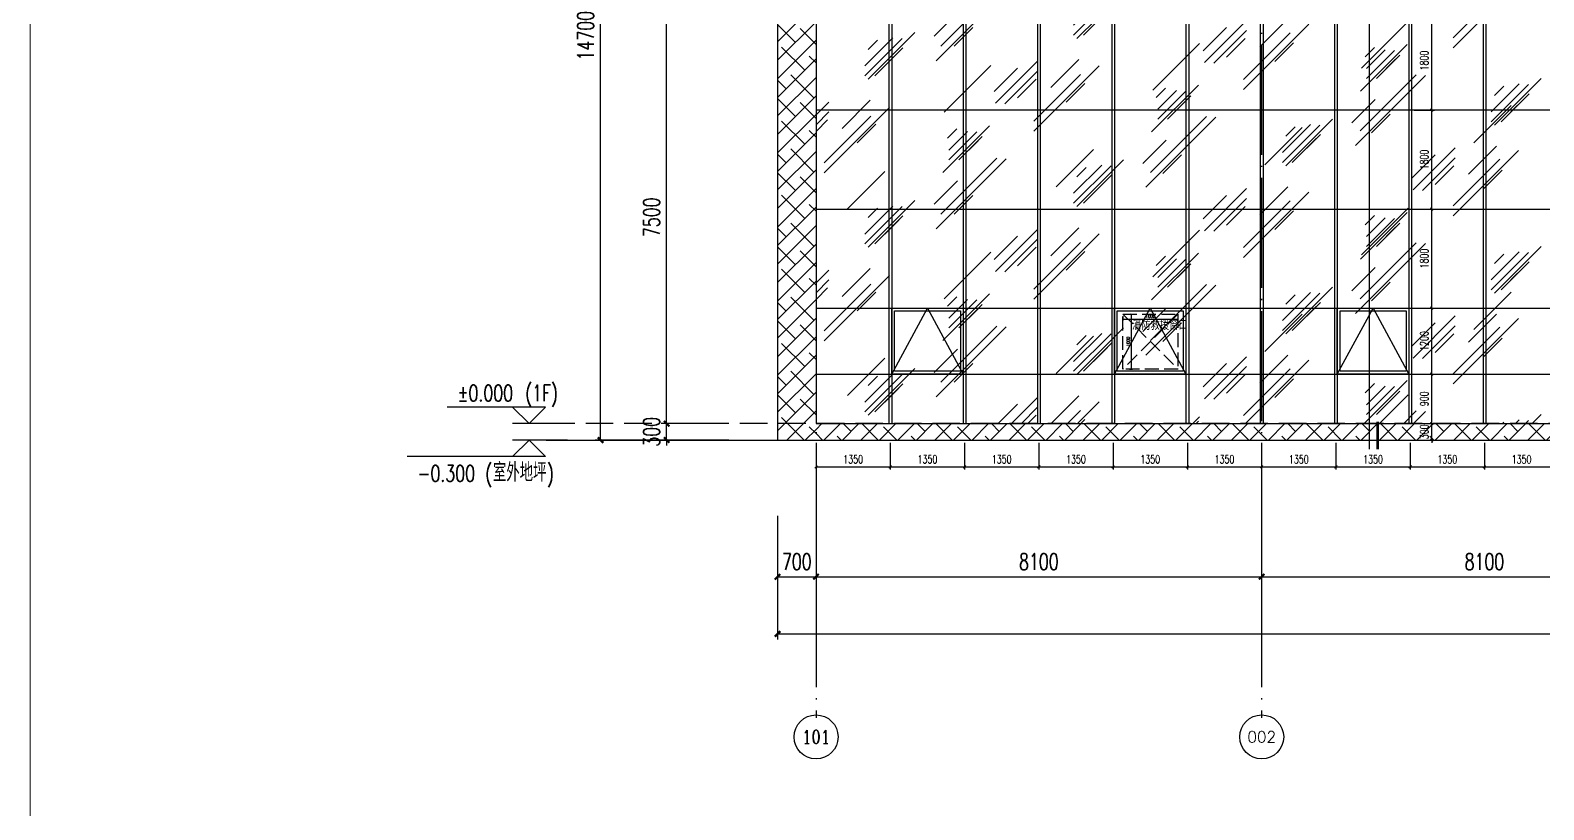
# Model space of a CAD drawing. Extents: x -4210259 to 293730, y -7499 to 868879.
# Drawn here: x -2140040 to -2112529, y 510218 to 524387 of the extents above; entities that cross this region are included whole.
import ezdxf
from ezdxf.enums import TextEntityAlignment as Align

# ---------------------------------------------------------------- set-up
doc = ezdxf.new("R2010")
doc.units = 0
doc.header["$LTSCALE"] = 1000
doc.header["$MEASUREMENT"] = 0
for name, pattern in [('__DASH', [0.35, 0.25, -0.1]), ('DASH', [0.35, 0.25, -0.1]), ('DOTE', [2.42, 2, -0.2, 0.02, -0.2])]:
    doc.linetypes.add(name, pattern=pattern)
doc.layers.get('Defpoints').update_dxf_attribs({"color": 210})
for name, color, linetype in [('A-AXIS-D', 1, 'Continuous'), ('A-AXIS-DOTE', 14, 'DOTE'), ('A-AXIS-DP', 126, 'Continuous'), ('A-AXIS-SYMB', 3, 'Continuous'), ('A-HATCH-2', 251, 'Continuous'), ('A-LIN-V', 9, 'Continuous'), ('A-SFCE', 30, 'Continuous'), ('A-WINDOW', 140, 'Continuous'), ('AS-WALL', 40, 'Continuous'), ('DIM_ELEV', 3, 'Continuous'), ('PUB_DIM', 3, 'Continuous'), ('PUB_TEXT', 7, 'Continuous'), ('建-文字', 7, 'Continuous')]:
    doc.layers.add(name, color=color, linetype=linetype)
doc.layers.add('A-WALL-HATCH', color=8, linetype='Continuous', lineweight=13)
doc.styles.add('_TCH_AXIS', font='COMPLEX', dxfattribs={"bigfont": 'GBCBIG'})
doc.styles.add('_TCH_DIM', font='SIMPLEX', dxfattribs={"bigfont": 'GBCBIG'})
doc.styles.add('_TCH_DIM_T3', font='SIMPLEX', dxfattribs={"width": 0.705882, "bigfont": 'GBCBIG'})
doc.styles.add('A-STANDARD', font='SIMPLEX', dxfattribs={"bigfont": 'GBCBIG'})
doc.dimstyles.new('_TCH_ARCH&&100', dxfattribs={"dimtxt": 297.5, "dimasz": 100, "dimexe": 100, "dimexo": 100, "dimgap": 126.25, "dimtad": 1, "dimdec": 0, "dimzin": 0, "dimdsep": 46, "dimtxsty": '_TCH_DIM_T3', "dimblk": 'ARCHTICK', "dimcen": 0.09, "dimclrt": 7, "dimazin": 2, "dimtfac": 1, "dimtdec": 0, "dimtix": 1, "dimtmove": 2, "dimatfit": 3, "dimfxl": 0, "dimtolj": 1, "dimtzin": 0, "dimarcsym": 0})
doc.dimstyles.new('_TCH_ARCH&&20', dxfattribs={"dimtxt": 59.5, "dimasz": 20, "dimexe": 20, "dimexo": 20, "dimgap": 25.25, "dimtad": 1, "dimdec": 0, "dimzin": 0, "dimdsep": 46, "dimtxsty": '_TCH_DIM_T3', "dimblk": 'ARCHTICK', "dimcen": 0.09, "dimclrt": 7, "dimazin": 2, "dimtfac": 1, "dimtdec": 0, "dimtix": 1, "dimtmove": 2, "dimatfit": 3, "dimfxl": 0, "dimtolj": 1, "dimtzin": 0, "dimarcsym": 0})
doc.dimstyles.new('_TCH_ARCH&&50', dxfattribs={"dimtxt": 148.75, "dimasz": 50, "dimexe": 50, "dimexo": 50, "dimgap": 63.125, "dimtad": 1, "dimdec": 0, "dimzin": 0, "dimdsep": 46, "dimtxsty": '_TCH_DIM_T3', "dimblk": 'ARCHTICK', "dimcen": 0.09, "dimclrt": 7, "dimazin": 2, "dimtfac": 1, "dimtdec": 0, "dimtix": 1, "dimtmove": 2, "dimatfit": 3, "dimfxl": 0, "dimtolj": 1, "dimtzin": 0, "dimarcsym": 0})
pattern_1 = [(45, (0, 0), (-168.379802, 168.379802), []), (135, (0, 0), (-505.139407, 168.379802), [595.3125, -357.1875])]

# ---------------------------------------------------------------- blocks, each defined once
blk = doc.blocks.new('34543')
at = {"layer": 'A-WINDOW'}
for p, q in [((-2029402, 531687), (-2029402, 517237)), ((-2029352, 531687), (-2029352, 517237))]:
    blk.add_line(p, q, dxfattribs=at)
blk = doc.blocks.new('w42343')
at = {"layer": 'A-WINDOW'}
blk.add_lwpolyline([(-2124382, 518137), (-2123732, 519337), (-2123082, 518137)], dxfattribs=at)
for points in [[(-2124382, 519337), (-2123082, 519337), (-2123082, 518137), (-2124382, 518137)], [(-2124332, 519287), (-2123132, 519287), (-2123132, 518187), (-2124332, 518187)]]:
    blk.add_lwpolyline(points, close=True, dxfattribs=at)
blk = doc.blocks.new('_ArchTick')
at = {"color": 0, "linetype": 'ByBlock', "const_width": 0.4}
blk.add_lwpolyline([(-0.5, -0.5), (0.5, 0.5)], dxfattribs=at)
blk = doc.blocks.new('*D1222')
at = {"layer": 'Defpoints', "color": 0}
for p in [(74222, -10680), (75222, -10680), (75222, -10754)]:
    blk.add_point(p, dxfattribs=at)
at = {"layer": 'PUB_DIM', "color": 0, "lineweight": -2}
for p, q in [((74222, -10700), (74222, -10774)), ((75222, -10700), (75222, -10774)), ((74222, -10754), (75222, -10754))]:
    blk.add_line(p, q, dxfattribs=at)
at = {"layer": 'PUB_DIM', "color": 0, "lineweight": -2, "xscale": 20, "yscale": 20, "zscale": 20, "rotation": 180}
blk.add_blockref('_ArchTick', (74222, -10754), dxfattribs=at)
at = {"layer": 'PUB_DIM', "color": 0, "lineweight": -2, "xscale": 20, "yscale": 20, "zscale": 20}
blk.add_blockref('_ArchTick', (75222, -10754), dxfattribs=at)
at = {"layer": 'PUB_DIM', "color": 7, "insert": (74722, -10699), "char_height": 59.5, "attachment_point": 5, "style": '_TCH_DIM_T3'}
blk.add_mtext('\\A1;1000', dxfattribs=at)
blk = doc.blocks.new('*D1223')
at = {"layer": 'Defpoints', "color": 0}
for p in [(74323, -10659), (74374, -10659), (74323, -11659)]:
    blk.add_point(p, dxfattribs=at)
at = {"layer": 'PUB_DIM', "color": 0, "lineweight": -2}
for p, q in [((74343, -10659), (74394, -10659)), ((74374, -11659), (74374, -10659)), ((74343, -11659), (74394, -11659))]:
    blk.add_line(p, q, dxfattribs=at)
at = {"layer": 'PUB_DIM', "color": 0, "lineweight": -2, "xscale": 20, "yscale": 20, "zscale": 20}
for p, rotation in [((74374, -10659), 90), ((74374, -11659), 270)]:
    blk.add_blockref('_ArchTick', p, dxfattribs=dict(at, rotation=rotation))
at = {"layer": 'PUB_DIM', "color": 7, "insert": (74319, -11159), "char_height": 59.5, "attachment_point": 5, "rotation": 90, "style": '_TCH_DIM_T3'}
blk.add_mtext('\\A1;1000', dxfattribs=at)
blk = doc.blocks.new('*D359')
at = {"layer": 'A-AXIS-DP', "color": 0, "lineweight": -2}
for p, q in [((-2114882, 517237), (-2114514, 517237)), ((-2114564, 517237), (-2114564, 517287)), ((-2114564, 516937), (-2114564, 517237)), ((-2114882, 516937), (-2114514, 516937)), ((-2114564, 516937), (-2114564, 516887))]:
    blk.add_line(p, q, dxfattribs=at)
at = {"layer": 'Defpoints', "color": 0}
for p in [(-2114932, 517237), (-2114564, 517237), (-2114932, 516937)]:
    blk.add_point(p, dxfattribs=at)
at = {"layer": 'A-AXIS-DP', "color": 0, "lineweight": -2, "xscale": 50, "yscale": 50, "zscale": 50}
for p, rotation in [((-2114564, 517237), 270), ((-2114564, 516937), 90)]:
    blk.add_blockref('_ArchTick', p, dxfattribs=dict(at, rotation=rotation))
at = {"layer": 'A-AXIS-DP', "color": 7, "insert": (-2114701, 517087), "char_height": 148.8, "attachment_point": 5, "rotation": 90, "style": '_TCH_DIM_T3'}
blk.add_mtext('\\A1;300', dxfattribs=at)
blk = doc.blocks.new('*D360')
at = {"layer": 'A-AXIS-DP', "color": 0, "lineweight": -2}
for p, q in [((-2114882, 518137), (-2114514, 518137)), ((-2114564, 517237), (-2114564, 518137)), ((-2114882, 517237), (-2114514, 517237))]:
    blk.add_line(p, q, dxfattribs=at)
at = {"layer": 'Defpoints', "color": 0}
for p in [(-2114932, 518137), (-2114564, 518137), (-2114932, 517237)]:
    blk.add_point(p, dxfattribs=at)
at = {"layer": 'A-AXIS-DP', "color": 0, "lineweight": -2, "xscale": 50, "yscale": 50, "zscale": 50}
for p, rotation in [((-2114564, 518137), 90), ((-2114564, 517237), 270)]:
    blk.add_blockref('_ArchTick', p, dxfattribs=dict(at, rotation=rotation))
at = {"layer": 'A-AXIS-DP', "color": 7, "insert": (-2114701, 517687), "char_height": 148.8, "attachment_point": 5, "rotation": 90, "style": '_TCH_DIM_T3'}
blk.add_mtext('\\A1;900', dxfattribs=at)
blk = doc.blocks.new('*D361')
at = {"layer": 'A-AXIS-DP', "color": 0, "lineweight": -2}
for p, q in [((-2114882, 519337), (-2114514, 519337)), ((-2114564, 518137), (-2114564, 519337)), ((-2114882, 518137), (-2114514, 518137))]:
    blk.add_line(p, q, dxfattribs=at)
at = {"layer": 'Defpoints', "color": 0}
for p in [(-2114932, 519337), (-2114564, 519337), (-2114932, 518137)]:
    blk.add_point(p, dxfattribs=at)
at = {"layer": 'A-AXIS-DP', "color": 0, "lineweight": -2, "xscale": 50, "yscale": 50, "zscale": 50}
for p, rotation in [((-2114564, 519337), 90), ((-2114564, 518137), 270)]:
    blk.add_blockref('_ArchTick', p, dxfattribs=dict(at, rotation=rotation))
at = {"layer": 'A-AXIS-DP', "color": 7, "insert": (-2114701, 518737), "char_height": 148.8, "attachment_point": 5, "rotation": 90, "style": '_TCH_DIM_T3'}
blk.add_mtext('\\A1;1200', dxfattribs=at)
blk = doc.blocks.new('*D362')
at = {"layer": 'A-AXIS-DP', "color": 0, "lineweight": -2}
for p, q in [((-2114882, 521137), (-2114514, 521137)), ((-2114564, 519337), (-2114564, 521137)), ((-2114882, 519337), (-2114514, 519337))]:
    blk.add_line(p, q, dxfattribs=at)
at = {"layer": 'Defpoints', "color": 0}
for p in [(-2114932, 521137), (-2114564, 521137), (-2114932, 519337)]:
    blk.add_point(p, dxfattribs=at)
at = {"layer": 'A-AXIS-DP', "color": 0, "lineweight": -2, "xscale": 50, "yscale": 50, "zscale": 50}
for p, rotation in [((-2114564, 521137), 90), ((-2114564, 519337), 270)]:
    blk.add_blockref('_ArchTick', p, dxfattribs=dict(at, rotation=rotation))
at = {"layer": 'A-AXIS-DP', "color": 7, "insert": (-2114701, 520237), "char_height": 148.8, "attachment_point": 5, "rotation": 90, "style": '_TCH_DIM_T3'}
blk.add_mtext('\\A1;1800', dxfattribs=at)
blk = doc.blocks.new('*D363')
at = {"layer": 'A-AXIS-DP', "color": 0, "lineweight": -2}
for p, q in [((-2114882, 522937), (-2114514, 522937)), ((-2114564, 521137), (-2114564, 522937)), ((-2114882, 521137), (-2114514, 521137))]:
    blk.add_line(p, q, dxfattribs=at)
at = {"layer": 'Defpoints', "color": 0}
for p in [(-2114932, 522937), (-2114564, 522937), (-2114932, 521137)]:
    blk.add_point(p, dxfattribs=at)
at = {"layer": 'A-AXIS-DP', "color": 0, "lineweight": -2, "xscale": 50, "yscale": 50, "zscale": 50}
for p, rotation in [((-2114564, 522937), 90), ((-2114564, 521137), 270)]:
    blk.add_blockref('_ArchTick', p, dxfattribs=dict(at, rotation=rotation))
at = {"layer": 'A-AXIS-DP', "color": 7, "insert": (-2114701, 522037), "char_height": 148.8, "attachment_point": 5, "rotation": 90, "style": '_TCH_DIM_T3'}
blk.add_mtext('\\A1;1800', dxfattribs=at)
blk = doc.blocks.new('*D364')
at = {"layer": 'A-AXIS-DP', "color": 0, "lineweight": -2}
for p, q in [((-2114882, 524737), (-2114514, 524737)), ((-2114564, 522937), (-2114564, 524737)), ((-2114882, 522937), (-2114514, 522937))]:
    blk.add_line(p, q, dxfattribs=at)
at = {"layer": 'Defpoints', "color": 0}
for p in [(-2114932, 524737), (-2114564, 524737), (-2114932, 522937)]:
    blk.add_point(p, dxfattribs=at)
at = {"layer": 'A-AXIS-DP', "color": 0, "lineweight": -2, "xscale": 50, "yscale": 50, "zscale": 50}
for p, rotation in [((-2114564, 524737), 90), ((-2114564, 522937), 270)]:
    blk.add_blockref('_ArchTick', p, dxfattribs=dict(at, rotation=rotation))
at = {"layer": 'A-AXIS-DP', "color": 7, "insert": (-2114701, 523837), "char_height": 148.8, "attachment_point": 5, "rotation": 90, "style": '_TCH_DIM_T3'}
blk.add_mtext('\\A1;1800', dxfattribs=at)
blk = doc.blocks.new('*D385')
at = {"layer": 'A-AXIS-DP', "color": 0, "lineweight": -2}
for p, q in [((-2117657, 516887), (-2117657, 516400)), ((-2116307, 516887), (-2116307, 516400)), ((-2117657, 516450), (-2116307, 516450))]:
    blk.add_line(p, q, dxfattribs=at)
at = {"layer": 'Defpoints', "color": 0}
for p in [(-2117657, 516937), (-2116307, 516937), (-2116307, 516450)]:
    blk.add_point(p, dxfattribs=at)
at = {"layer": 'A-AXIS-DP', "color": 0, "lineweight": -2, "xscale": 50, "yscale": 50, "zscale": 50, "rotation": 180}
blk.add_blockref('_ArchTick', (-2117657, 516450), dxfattribs=at)
at = {"layer": 'A-AXIS-DP', "color": 0, "lineweight": -2, "xscale": 50, "yscale": 50, "zscale": 50}
blk.add_blockref('_ArchTick', (-2116307, 516450), dxfattribs=at)
at = {"layer": 'A-AXIS-DP', "color": 7, "insert": (-2116982, 516587), "char_height": 148.8, "attachment_point": 5, "style": '_TCH_DIM_T3'}
blk.add_mtext('\\A1;1350', dxfattribs=at)
blk = doc.blocks.new('*D386')
at = {"layer": 'A-AXIS-DP', "color": 0, "lineweight": -2}
for p, q in [((-2116307, 516887), (-2116307, 516400)), ((-2114957, 516887), (-2114957, 516400)), ((-2116307, 516450), (-2114957, 516450))]:
    blk.add_line(p, q, dxfattribs=at)
at = {"layer": 'Defpoints', "color": 0}
for p in [(-2116307, 516937), (-2114957, 516937), (-2114957, 516450)]:
    blk.add_point(p, dxfattribs=at)
at = {"layer": 'A-AXIS-DP', "color": 0, "lineweight": -2, "xscale": 50, "yscale": 50, "zscale": 50, "rotation": 180}
blk.add_blockref('_ArchTick', (-2116307, 516450), dxfattribs=at)
at = {"layer": 'A-AXIS-DP', "color": 0, "lineweight": -2, "xscale": 50, "yscale": 50, "zscale": 50}
blk.add_blockref('_ArchTick', (-2114957, 516450), dxfattribs=at)
at = {"layer": 'A-AXIS-DP', "color": 7, "insert": (-2115632, 516587), "char_height": 148.8, "attachment_point": 5, "style": '_TCH_DIM_T3'}
blk.add_mtext('\\A1;1350', dxfattribs=at)
blk = doc.blocks.new('*D387')
at = {"layer": 'A-AXIS-DP', "color": 0, "lineweight": -2}
for p, q in [((-2114957, 516887), (-2114957, 516400)), ((-2113607, 516887), (-2113607, 516400)), ((-2114957, 516450), (-2113607, 516450))]:
    blk.add_line(p, q, dxfattribs=at)
at = {"layer": 'Defpoints', "color": 0}
for p in [(-2114957, 516937), (-2113607, 516937), (-2113607, 516450)]:
    blk.add_point(p, dxfattribs=at)
at = {"layer": 'A-AXIS-DP', "color": 0, "lineweight": -2, "xscale": 50, "yscale": 50, "zscale": 50, "rotation": 180}
blk.add_blockref('_ArchTick', (-2114957, 516450), dxfattribs=at)
at = {"layer": 'A-AXIS-DP', "color": 0, "lineweight": -2, "xscale": 50, "yscale": 50, "zscale": 50}
blk.add_blockref('_ArchTick', (-2113607, 516450), dxfattribs=at)
at = {"layer": 'A-AXIS-DP', "color": 7, "insert": (-2114282, 516587), "char_height": 148.8, "attachment_point": 5, "style": '_TCH_DIM_T3'}
blk.add_mtext('\\A1;1350', dxfattribs=at)
blk = doc.blocks.new('*D388')
at = {"layer": 'A-AXIS-DP', "color": 0, "lineweight": -2}
for p, q in [((-2113607, 516887), (-2113607, 516400)), ((-2112257, 516887), (-2112257, 516400)), ((-2113607, 516450), (-2112257, 516450))]:
    blk.add_line(p, q, dxfattribs=at)
at = {"layer": 'Defpoints', "color": 0}
for p in [(-2113607, 516937), (-2112257, 516937), (-2112257, 516450)]:
    blk.add_point(p, dxfattribs=at)
at = {"layer": 'A-AXIS-DP', "color": 0, "lineweight": -2, "xscale": 50, "yscale": 50, "zscale": 50, "rotation": 180}
blk.add_blockref('_ArchTick', (-2113607, 516450), dxfattribs=at)
at = {"layer": 'A-AXIS-DP', "color": 0, "lineweight": -2, "xscale": 50, "yscale": 50, "zscale": 50}
blk.add_blockref('_ArchTick', (-2112257, 516450), dxfattribs=at)
at = {"layer": 'A-AXIS-DP', "color": 7, "insert": (-2112932, 516587), "char_height": 148.8, "attachment_point": 5, "style": '_TCH_DIM_T3'}
blk.add_mtext('\\A1;1350', dxfattribs=at)
blk = doc.blocks.new('*D391')
at = {"layer": 'A-AXIS-DP', "color": 0, "lineweight": -2}
for p, q in [((-2125757, 516887), (-2125757, 516400)), ((-2124407, 516887), (-2124407, 516400)), ((-2125757, 516450), (-2124407, 516450))]:
    blk.add_line(p, q, dxfattribs=at)
at = {"layer": 'Defpoints', "color": 0}
for p in [(-2125757, 516937), (-2124407, 516937), (-2124407, 516450)]:
    blk.add_point(p, dxfattribs=at)
at = {"layer": 'A-AXIS-DP', "color": 0, "lineweight": -2, "xscale": 50, "yscale": 50, "zscale": 50, "rotation": 180}
blk.add_blockref('_ArchTick', (-2125757, 516450), dxfattribs=at)
at = {"layer": 'A-AXIS-DP', "color": 0, "lineweight": -2, "xscale": 50, "yscale": 50, "zscale": 50}
blk.add_blockref('_ArchTick', (-2124407, 516450), dxfattribs=at)
at = {"layer": 'A-AXIS-DP', "color": 7, "insert": (-2125082, 516588), "char_height": 148.8, "attachment_point": 5, "style": '_TCH_DIM_T3'}
blk.add_mtext('\\A1;1350', dxfattribs=at)
blk = doc.blocks.new('*D392')
at = {"layer": 'A-AXIS-DP', "color": 0, "lineweight": -2}
for p, q in [((-2124407, 516887), (-2124407, 516400)), ((-2123057, 516887), (-2123057, 516400)), ((-2124407, 516450), (-2123057, 516450))]:
    blk.add_line(p, q, dxfattribs=at)
at = {"layer": 'Defpoints', "color": 0}
for p in [(-2124407, 516937), (-2123057, 516937), (-2123057, 516450)]:
    blk.add_point(p, dxfattribs=at)
at = {"layer": 'A-AXIS-DP', "color": 0, "lineweight": -2, "xscale": 50, "yscale": 50, "zscale": 50, "rotation": 180}
blk.add_blockref('_ArchTick', (-2124407, 516450), dxfattribs=at)
at = {"layer": 'A-AXIS-DP', "color": 0, "lineweight": -2, "xscale": 50, "yscale": 50, "zscale": 50}
blk.add_blockref('_ArchTick', (-2123057, 516450), dxfattribs=at)
at = {"layer": 'A-AXIS-DP', "color": 7, "insert": (-2123732, 516588), "char_height": 148.8, "attachment_point": 5, "style": '_TCH_DIM_T3'}
blk.add_mtext('\\A1;1350', dxfattribs=at)
blk = doc.blocks.new('*D393')
at = {"layer": 'A-AXIS-DP', "color": 0, "lineweight": -2}
for p, q in [((-2123057, 516887), (-2123057, 516400)), ((-2121707, 516887), (-2121707, 516400)), ((-2123057, 516450), (-2121707, 516450))]:
    blk.add_line(p, q, dxfattribs=at)
at = {"layer": 'Defpoints', "color": 0}
for p in [(-2123057, 516937), (-2121707, 516937), (-2121707, 516450)]:
    blk.add_point(p, dxfattribs=at)
at = {"layer": 'A-AXIS-DP', "color": 0, "lineweight": -2, "xscale": 50, "yscale": 50, "zscale": 50, "rotation": 180}
blk.add_blockref('_ArchTick', (-2123057, 516450), dxfattribs=at)
at = {"layer": 'A-AXIS-DP', "color": 0, "lineweight": -2, "xscale": 50, "yscale": 50, "zscale": 50}
blk.add_blockref('_ArchTick', (-2121707, 516450), dxfattribs=at)
at = {"layer": 'A-AXIS-DP', "color": 7, "insert": (-2122382, 516588), "char_height": 148.8, "attachment_point": 5, "style": '_TCH_DIM_T3'}
blk.add_mtext('\\A1;1350', dxfattribs=at)
blk = doc.blocks.new('*D394')
at = {"layer": 'A-AXIS-DP', "color": 0, "lineweight": -2}
for p, q in [((-2121707, 516887), (-2121707, 516400)), ((-2120357, 516887), (-2120357, 516400)), ((-2121707, 516450), (-2120357, 516450))]:
    blk.add_line(p, q, dxfattribs=at)
at = {"layer": 'Defpoints', "color": 0}
for p in [(-2121707, 516937), (-2120357, 516937), (-2120357, 516450)]:
    blk.add_point(p, dxfattribs=at)
at = {"layer": 'A-AXIS-DP', "color": 0, "lineweight": -2, "xscale": 50, "yscale": 50, "zscale": 50, "rotation": 180}
blk.add_blockref('_ArchTick', (-2121707, 516450), dxfattribs=at)
at = {"layer": 'A-AXIS-DP', "color": 0, "lineweight": -2, "xscale": 50, "yscale": 50, "zscale": 50}
blk.add_blockref('_ArchTick', (-2120357, 516450), dxfattribs=at)
at = {"layer": 'A-AXIS-DP', "color": 7, "insert": (-2121032, 516588), "char_height": 148.8, "attachment_point": 5, "style": '_TCH_DIM_T3'}
blk.add_mtext('\\A1;1350', dxfattribs=at)
blk = doc.blocks.new('*D395')
at = {"layer": 'A-AXIS-DP', "color": 0, "lineweight": -2}
for p, q in [((-2120357, 516887), (-2120357, 516400)), ((-2119007, 516887), (-2119007, 516400)), ((-2120357, 516450), (-2119007, 516450))]:
    blk.add_line(p, q, dxfattribs=at)
at = {"layer": 'Defpoints', "color": 0}
for p in [(-2120357, 516937), (-2119007, 516937), (-2119007, 516450)]:
    blk.add_point(p, dxfattribs=at)
at = {"layer": 'A-AXIS-DP', "color": 0, "lineweight": -2, "xscale": 50, "yscale": 50, "zscale": 50, "rotation": 180}
blk.add_blockref('_ArchTick', (-2120357, 516450), dxfattribs=at)
at = {"layer": 'A-AXIS-DP', "color": 0, "lineweight": -2, "xscale": 50, "yscale": 50, "zscale": 50}
blk.add_blockref('_ArchTick', (-2119007, 516450), dxfattribs=at)
at = {"layer": 'A-AXIS-DP', "color": 7, "insert": (-2119682, 516588), "char_height": 148.8, "attachment_point": 5, "style": '_TCH_DIM_T3'}
blk.add_mtext('\\A1;1350', dxfattribs=at)
blk = doc.blocks.new('*D396')
at = {"layer": 'A-AXIS-DP', "color": 0, "lineweight": -2}
for p, q in [((-2119007, 516887), (-2119007, 516400)), ((-2117657, 516887), (-2117657, 516400)), ((-2119007, 516450), (-2117657, 516450))]:
    blk.add_line(p, q, dxfattribs=at)
at = {"layer": 'Defpoints', "color": 0}
for p in [(-2119007, 516937), (-2117657, 516937), (-2117657, 516450)]:
    blk.add_point(p, dxfattribs=at)
at = {"layer": 'A-AXIS-DP', "color": 0, "lineweight": -2, "xscale": 50, "yscale": 50, "zscale": 50, "rotation": 180}
blk.add_blockref('_ArchTick', (-2119007, 516450), dxfattribs=at)
at = {"layer": 'A-AXIS-DP', "color": 0, "lineweight": -2, "xscale": 50, "yscale": 50, "zscale": 50}
blk.add_blockref('_ArchTick', (-2117657, 516450), dxfattribs=at)
at = {"layer": 'A-AXIS-DP', "color": 7, "insert": (-2118332, 516588), "char_height": 148.8, "attachment_point": 5, "style": '_TCH_DIM_T3'}
blk.add_mtext('\\A1;1350', dxfattribs=at)
blk = doc.blocks.new('*D820')
at = {"layer": 'A-AXIS-D', "color": 0, "lineweight": -2}
for p, q in [((-2126457, 515560), (-2126457, 514353)), ((-2125757, 515560), (-2125757, 514353)), ((-2126457, 514453), (-2125757, 514453))]:
    blk.add_line(p, q, dxfattribs=at)
at = {"layer": 'Defpoints', "color": 0}
for p in [(-2126457, 515660), (-2125757, 515660), (-2125757, 514453)]:
    blk.add_point(p, dxfattribs=at)
at = {"layer": 'A-AXIS-D', "color": 0, "lineweight": -2, "xscale": 100, "yscale": 100, "zscale": 100, "rotation": 180}
blk.add_blockref('_ArchTick', (-2126457, 514453), dxfattribs=at)
at = {"layer": 'A-AXIS-D', "color": 0, "lineweight": -2, "xscale": 100, "yscale": 100, "zscale": 100}
blk.add_blockref('_ArchTick', (-2125757, 514453), dxfattribs=at)
at = {"layer": 'A-AXIS-D', "color": 7, "insert": (-2126107, 514728), "char_height": 297.5, "attachment_point": 5, "style": '_TCH_DIM_T3'}
blk.add_mtext('\\A1;700', dxfattribs=at)
blk = doc.blocks.new('*D821')
at = {"layer": 'A-AXIS-D', "color": 0, "lineweight": -2}
for p, q in [((-2125757, 515560), (-2125757, 514353)), ((-2117657, 515560), (-2117657, 514353)), ((-2125757, 514453), (-2117657, 514453))]:
    blk.add_line(p, q, dxfattribs=at)
at = {"layer": 'Defpoints', "color": 0}
for p in [(-2125757, 515660), (-2117657, 515660), (-2117657, 514453)]:
    blk.add_point(p, dxfattribs=at)
at = {"layer": 'A-AXIS-D', "color": 0, "lineweight": -2, "xscale": 100, "yscale": 100, "zscale": 100, "rotation": 180}
blk.add_blockref('_ArchTick', (-2125757, 514453), dxfattribs=at)
at = {"layer": 'A-AXIS-D', "color": 0, "lineweight": -2, "xscale": 100, "yscale": 100, "zscale": 100}
blk.add_blockref('_ArchTick', (-2117657, 514453), dxfattribs=at)
at = {"layer": 'A-AXIS-D', "color": 7, "insert": (-2121707, 514728), "char_height": 297.5, "attachment_point": 5, "style": '_TCH_DIM_T3'}
blk.add_mtext('\\A1;8100', dxfattribs=at)
blk = doc.blocks.new('*D822')
at = {"layer": 'A-AXIS-D', "color": 0, "lineweight": -2}
for p, q in [((-2117657, 515560), (-2117657, 514353)), ((-2109557, 515560), (-2109557, 514353)), ((-2117657, 514453), (-2109557, 514453))]:
    blk.add_line(p, q, dxfattribs=at)
at = {"layer": 'Defpoints', "color": 0}
for p in [(-2117657, 515660), (-2109557, 515660), (-2109557, 514453)]:
    blk.add_point(p, dxfattribs=at)
at = {"layer": 'A-AXIS-D', "color": 0, "lineweight": -2, "xscale": 100, "yscale": 100, "zscale": 100, "rotation": 180}
blk.add_blockref('_ArchTick', (-2117657, 514453), dxfattribs=at)
at = {"layer": 'A-AXIS-D', "color": 0, "lineweight": -2, "xscale": 100, "yscale": 100, "zscale": 100}
blk.add_blockref('_ArchTick', (-2109557, 514453), dxfattribs=at)
at = {"layer": 'A-AXIS-D', "color": 7, "insert": (-2113607, 514728), "char_height": 297.5, "attachment_point": 5, "style": '_TCH_DIM_T3'}
blk.add_mtext('\\A1;8100', dxfattribs=at)
blk = doc.blocks.new('*D833')
at = {"layer": 'A-AXIS-D', "color": 0, "lineweight": -2}
for p, q in [((-2128439, 531637), (-2129772, 531637)), ((-2129672, 516937), (-2129672, 531637)), ((-2128439, 516937), (-2129772, 516937))]:
    blk.add_line(p, q, dxfattribs=at)
at = {"layer": 'Defpoints', "color": 0}
for p in [(-2129672, 531637), (-2128339, 531637), (-2128339, 516937)]:
    blk.add_point(p, dxfattribs=at)
at = {"layer": 'A-AXIS-D', "color": 0, "lineweight": -2, "xscale": 100, "yscale": 100, "zscale": 100}
for p, rotation in [((-2129672, 531637), 90), ((-2129672, 516937), 270)]:
    blk.add_blockref('_ArchTick', p, dxfattribs=dict(at, rotation=rotation))
at = {"layer": 'A-AXIS-D', "color": 7, "insert": (-2129947, 524287), "char_height": 297.5, "attachment_point": 5, "rotation": 90, "style": '_TCH_DIM_T3'}
blk.add_mtext('\\A1;14700', dxfattribs=at)
blk = doc.blocks.new('*D834')
at = {"layer": 'A-AXIS-D', "color": 0, "lineweight": -2}
for p, q in [((-2127339, 517237), (-2128572, 517237)), ((-2128472, 517237), (-2128472, 517337)), ((-2128472, 516937), (-2128472, 517237)), ((-2127339, 516937), (-2128572, 516937)), ((-2128472, 516937), (-2128472, 516837))]:
    blk.add_line(p, q, dxfattribs=at)
at = {"layer": 'Defpoints', "color": 0}
for p in [(-2128472, 517237), (-2127239, 517237), (-2127239, 516937)]:
    blk.add_point(p, dxfattribs=at)
at = {"layer": 'A-AXIS-D', "color": 0, "lineweight": -2, "xscale": 100, "yscale": 100, "zscale": 100}
for p, rotation in [((-2128472, 517237), 270), ((-2128472, 516937), 90)]:
    blk.add_blockref('_ArchTick', p, dxfattribs=dict(at, rotation=rotation))
at = {"layer": 'A-AXIS-D', "color": 7, "insert": (-2128747, 517087), "char_height": 297.5, "attachment_point": 5, "rotation": 90, "style": '_TCH_DIM_T3'}
blk.add_mtext('\\A1;300', dxfattribs=at)
blk = doc.blocks.new('*D835')
at = {"layer": 'A-AXIS-D', "color": 0, "lineweight": -2}
for p, q in [((-2127339, 524737), (-2128572, 524737)), ((-2128472, 517237), (-2128472, 524737)), ((-2127339, 517237), (-2128572, 517237))]:
    blk.add_line(p, q, dxfattribs=at)
at = {"layer": 'Defpoints', "color": 0}
for p in [(-2128472, 524737), (-2127239, 524737), (-2127239, 517237)]:
    blk.add_point(p, dxfattribs=at)
at = {"layer": 'A-AXIS-D', "color": 0, "lineweight": -2, "xscale": 100, "yscale": 100, "zscale": 100}
for p, rotation in [((-2128472, 524737), 90), ((-2128472, 517237), 270)]:
    blk.add_blockref('_ArchTick', p, dxfattribs=dict(at, rotation=rotation))
at = {"layer": 'A-AXIS-D', "color": 7, "insert": (-2128747, 520987), "char_height": 297.5, "attachment_point": 5, "rotation": 90, "style": '_TCH_DIM_T3'}
blk.add_mtext('\\A1;7500', dxfattribs=at)
blk = doc.blocks.new('*D1144')
at = {"layer": 'A-AXIS-D', "color": 0, "lineweight": -2}
for p, q in [((-2126457, 515146), (-2126457, 513313)), ((-2035057, 515146), (-2035057, 513313)), ((-2126457, 513413), (-2035057, 513413))]:
    blk.add_line(p, q, dxfattribs=at)
at = {"layer": 'Defpoints', "color": 0}
for p in [(-2126457, 515246), (-2035057, 515246), (-2035057, 513413)]:
    blk.add_point(p, dxfattribs=at)
at = {"layer": 'A-AXIS-D', "color": 0, "lineweight": -2, "xscale": 100, "yscale": 100, "zscale": 100, "rotation": 180}
blk.add_blockref('_ArchTick', (-2126457, 513413), dxfattribs=at)
at = {"layer": 'A-AXIS-D', "color": 0, "lineweight": -2, "xscale": 100, "yscale": 100, "zscale": 100}
blk.add_blockref('_ArchTick', (-2035057, 513413), dxfattribs=at)
at = {"layer": 'A-AXIS-D', "color": 7, "insert": (-2080757, 513688), "char_height": 297.5, "attachment_point": 5, "style": '_TCH_DIM_T3'}
blk.add_mtext('\\A1;91400', dxfattribs=at)
blk = doc.blocks.new('紧急救援窗口')
at = {"layer": 'A-LIN-V', "color": 1, "linetype": 'DASH'}
blk.add_lwpolyline([(74221.8, -10659.1), (75221.8, -10659.1), (75221.8, -11659.1), (74221.8, -11659.1)], close=True, dxfattribs=at)
for points in [[(74221.8, -10659.1), (75221.8, -11659.1)], [(75221.8, -10659.1), (74221.8, -11659.1)]]:
    blk.add_lwpolyline(points, dxfattribs=at)
at = {"layer": '建-文字', "style": 'A-STANDARD'}
blk.add_text('消防救援窗口', height=168.79, dxfattribs=at).set_placement((74385.5, -10947.8))
at = {"layer": 'PUB_DIM'}
for p1, p2, distance, picture, middle in [((74221.8, -10680.5), (75221.8, -10680.5), -73.3, '*D1222', (74721.8, -10698.8)), ((74323, -11659.1), (74323, -10659.1), -51.4, '*D1223', (74319.4, -11159.1))]:
    dim = blk.add_aligned_dim(p1=p1, p2=p2, distance=distance, dimstyle='_TCH_ARCH&&20', dxfattribs=at)
    dim.commit()
    dim.dimension.update_dxf_attribs({"geometry": picture, "text_midpoint": middle})

msp = doc.modelspace()

# ---------------------------------------------------------------- hatches: boundary and pattern name
at = {"layer": 'A-HATCH-2'}
h = msp.add_hatch(dxfattribs=at)
h.set_pattern_fill('ANSI38', color=256, scale=150)
h.set_pattern_definition(pattern_1)
h.paths.add_polyline_path([(-2125756.9, 516937.5), (-2126456.9, 516937.5), (-2126456.9, 531687.5), (-2125756.9, 531687.5)])
h = msp.add_hatch(dxfattribs=at)
h.set_pattern_fill('ANSI38', color=256, scale=150)
h.set_pattern_definition(pattern_1)
h.paths.add_polyline_path([(-2125756.9, 517237.5), (-2093356.9, 517237.5), (-2093356.9, 516937.5), (-2125756.9, 516937.5)])
at = {"layer": 'A-WALL-HATCH'}
h = msp.add_hatch(dxfattribs=at)
h.set_pattern_fill('玻璃2', color=256, scale=200)
h.set_pattern_definition([(45, (240, 120), (0, 3054.7013), [1200, -720, 1200, -720, 480, -1046.5631]), (45, (180, 180), (0, 3054.7013), [960, -1200, 720, -720, 840, -926.5631]), (45, (180, 360), (0, 3054.7013), [720, -1440, 480, -720, 1080, -926.5631]), (45, (360, 180), (0, 3054.7013), [720, -1440, 600, -2606.563]), (45, (540, 360), (0, 3054.7013), [360, -1800, 240, -2966.563]), (45, (240, 660), (0, 3054.7013), [240, -1800, 240, -960, 600, -1526.5631]), (45, (1320, 480), (0, 3054.7013), [1200, -1800, 1440, -950.5631]), (45, (1320, 300), (0, 3054.7013), [1680, -1200, 1800, -710.5631]), (45, (1620, 540), (0, -3394.1125), [1200, -1680, 960, -1526.563]), (45, (1440, 900), (0, 3054.7013), [600, -2400, 720, -1646.5631]), (45, (1800, 720), (0, 3054.7013), [480, -2400, 480, -2006.563])])
h.paths.add_polyline_path([(-2125756.9, 517237.5), (-2093356.9, 517237.5), (-2093356.9, 531687.5), (-2125756.9, 531687.5)])

# ---------------------------------------------------------------- linework, layer by layer
at = {"layer": 'A-AXIS-D'}
for centre in [(-2125755.8, 511541.7), (-2117655.8, 511541.7)]:
    msp.add_circle(centre, 400, dxfattribs=at)
at = {"layer": 'A-AXIS-DOTE'}
for p, q in [((-2125756.9, 536222.8), (-2125756.9, 511887.5)), ((-2117656.9, 536222.8), (-2117656.9, 511887.5))]:
    msp.add_line(p, q, dxfattribs=at)
at = {"layer": 'A-AXIS-DOTE', "linetype": '__DASH', "ltscale": 2}
msp.add_line((-2028641.9, 517237.5), (-2131130, 517237.5), dxfattribs=at)
at = {"layer": 'A-AXIS-SYMB', "color": 1}
msp.add_line((-2115697, 516770), (-2115697, 537800), dxfattribs=at)
at = {"layer": 'A-AXIS-SYMB', "color": 1, "const_width": 50}
msp.add_lwpolyline([(-2115547, 516770), (-2115547, 517270)], dxfattribs=at)
at = {"layer": 'A-HATCH-2'}
for p, q in [((-2125756.9, 522937.5), (-2093356.9, 522937.5)), ((-2125756.9, 521137.5), (-2093356.9, 521137.5)), ((-2125756.9, 519337.5), (-2093356.9, 519337.5)), ((-2125756.9, 518137.5), (-2093356.9, 518137.5)), ((-2125756.9, 517237.5), (-2093356.9, 517237.5))]:
    msp.add_line(p, q, dxfattribs=at)
at = {"layer": 'A-LIN-V'}
for p, q in [((-2126456.9, 531737.5), (-2126456.9, 516937.5)), ((-2125756.9, 531687.5), (-2125756.9, 517237.5)), ((-2125756.9, 517237.5), (-2093356.9, 517237.5))]:
    msp.add_line(p, q, dxfattribs=at)
at = {"layer": 'A-WALL-HATCH'}
msp.add_lwpolyline([(-2140040, 382140), (-1496350, 382140), (-1496350, 751730), (-2140040, 751730)], close=True, dxfattribs=at)
at = {"layer": 'AS-WALL'}
msp.add_line((-2130660, 516937.5), (-2027960, 516937.5), dxfattribs=at)
at = {"layer": 'DIM_ELEV'}
for p, q in [((-2130673.9, 517537.5), (-2132461.9, 517537.5)), ((-2130973.9, 517237.5), (-2131273.9, 517537.5)), ((-2130973.9, 517237.5), (-2130673.9, 517537.5)), ((-2130273.9, 517237.5), (-2131273.9, 517237.5)), ((-2130973.9, 516937.5), (-2131273.9, 516637.5)), ((-2130273.9, 516937.5), (-2131273.9, 516937.5)), ((-2130973.9, 516937.5), (-2130673.9, 516637.5)), ((-2130673.9, 516637.5), (-2133190, 516637.5))]:
    msp.add_line(p, q, dxfattribs=at)

# ---------------------------------------------------------------- block references
at = {"layer": 'A-LIN-V'}
for p in [(-95030, 0), (-93680, 0), (-92330, 0), (-90980, 0), (-89630, 0), (-88280, 0), (-86930, 0), (-85580, 0), (-84230, 0)]:
    msp.add_blockref('34543', p, dxfattribs=at)
at = {"layer": 'A-SFCE'}
msp.add_blockref('紧急救援窗口', (-2194399.5, 529887.8), dxfattribs=at)
at = {"layer": 'A-WALL-HATCH'}
for p in [(0, 0), (4050, 0), (8100, 0)]:
    msp.add_blockref('w42343', p, dxfattribs=at)

# ---------------------------------------------------------------- texts
at = {"layer": 'PUB_TEXT', "style": '_TCH_DIM', "width": 0.705882}
for s, p in [('%%P0.000', (-2132271.9, 517642.5)), ('(1F)', (-2131041.9, 517642.5)), ('-0.300', (-2133000, 516182.5)), ('(', (-2131770, 516182.5)), (')', (-2130647, 516182.5))]:
    msp.add_text(s, height=297.5, dxfattribs=at).set_placement(p)
at = {"layer": 'PUB_TEXT', "style": '_TCH_DIM'}
msp.add_text('室外地坪', height=337.59, dxfattribs=at).set_placement((-2131630, 516182.5))
at = {"layer": 'PUB_TEXT', "style": '_TCH_AXIS'}
for s, height, p, p2 in [('101', 241.21, (-2126008.5, 511421.1), (-2125503.1, 511421.1)), ('002', 202.97, (-2117916.8, 511440.2), (-2117394.8, 511440.2))]:
    msp.add_text(s, height=height, dxfattribs=at).set_placement(p, p2, align=Align.FIT)

# ---------------------------------------------------------------- dimensions: what is measured, and where the dimension line sits
at = {"layer": 'A-AXIS-D'}
for p1, p2, distance, picture, middle in [((-2128338.9, 516937.5), (-2128338.9, 531637.5), 1333.3, '*D833', (-2129947.3, 524287.5)), ((-2127238.9, 517237.5), (-2127238.9, 524737.5), 1233.3, '*D835', (-2128747.3, 520987.5)), ((-2127238.9, 516937.5), (-2127238.9, 517237.5), 1233.3, '*D834', (-2128747.3, 517087.5))]:
    dim = msp.add_aligned_dim(p1=p1, p2=p2, distance=distance, dimstyle='_TCH_ARCH&&100', dxfattribs=at)
    dim.commit()
    dim.dimension.update_dxf_attribs({"geometry": picture, "text_midpoint": middle})
for base, p1, p2, picture, middle in [((-2125756.9, 514453.4), (-2126456.9, 515660), (-2125756.9, 515660), '*D820', (-2126106.9, 514728.4)), ((-2117656.9, 514453.4), (-2125756.9, 515660), (-2117656.9, 515660), '*D821', (-2121706.9, 514728.4)), ((-2109556.9, 514453.4), (-2117656.9, 515660), (-2109556.9, 515660), '*D822', (-2113606.9, 514728.4)), ((-2035056.9, 513413.4), (-2126456.9, 515246.1), (-2035056.9, 515246.1), '*D1144', (-2080756.9, 513688.4))]:
    dim = msp.add_linear_dim(base=base, p1=p1, p2=p2, angle=0, dimstyle='_TCH_ARCH&&100', override={"dimgap": 0}, dxfattribs=at)
    dim.commit()
    dim.dimension.update_dxf_attribs({"geometry": picture, "text_midpoint": middle, "dimtype": 129})
at = {"layer": 'A-AXIS-DP'}
for p1, p2, distance, picture, middle in [((-2114931.9, 522937.5), (-2114931.9, 524737.5), -368, '*D364', (-2114701.4, 523837.5)), ((-2114931.9, 521137.5), (-2114931.9, 522937.5), -368, '*D363', (-2114701.4, 522037.5)), ((-2114931.9, 519337.5), (-2114931.9, 521137.5), -368, '*D362', (-2114701.4, 520237.5)), ((-2114931.9, 518137.5), (-2114931.9, 519337.5), -368, '*D361', (-2114701.4, 518737.5)), ((-2114931.9, 517237.5), (-2114931.9, 518137.5), -368, '*D360', (-2114701.4, 517687.5)), ((-2114931.9, 516937.5), (-2114931.9, 517237.5), -368, '*D359', (-2114701.4, 517087.5)), ((-2125756.9, 516937.5), (-2124406.9, 516937.5), -487.5, '*D391', (-2125081.9, 516587.5)), ((-2124406.9, 516937.5), (-2123056.9, 516937.5), -487.5, '*D392', (-2123731.9, 516587.5)), ((-2123056.9, 516937.5), (-2121706.9, 516937.5), -487.5, '*D393', (-2122381.9, 516587.5)), ((-2121706.9, 516937.5), (-2120356.9, 516937.5), -487.5, '*D394', (-2121031.9, 516587.5)), ((-2120356.9, 516937.5), (-2119006.9, 516937.5), -487.5, '*D395', (-2119681.9, 516587.5)), ((-2119006.9, 516937.5), (-2117656.9, 516937.5), -487.5, '*D396', (-2118331.9, 516587.5)), ((-2117656.9, 516937.5), (-2116306.9, 516937.5), -487.5, '*D385', (-2116981.9, 516587.5)), ((-2116306.9, 516937.5), (-2114956.9, 516937.5), -487.5, '*D386', (-2115631.9, 516587.5)), ((-2114956.9, 516937.5), (-2113606.9, 516937.5), -487.5, '*D387', (-2114281.9, 516587.5)), ((-2113606.9, 516937.5), (-2112256.9, 516937.5), -487.5, '*D388', (-2112931.9, 516587.5))]:
    dim = msp.add_aligned_dim(p1=p1, p2=p2, distance=distance, dimstyle='_TCH_ARCH&&50', dxfattribs=at)
    dim.commit()
    dim.dimension.update_dxf_attribs({"geometry": picture, "text_midpoint": middle})

doc.saveas('drawing.dxf')
